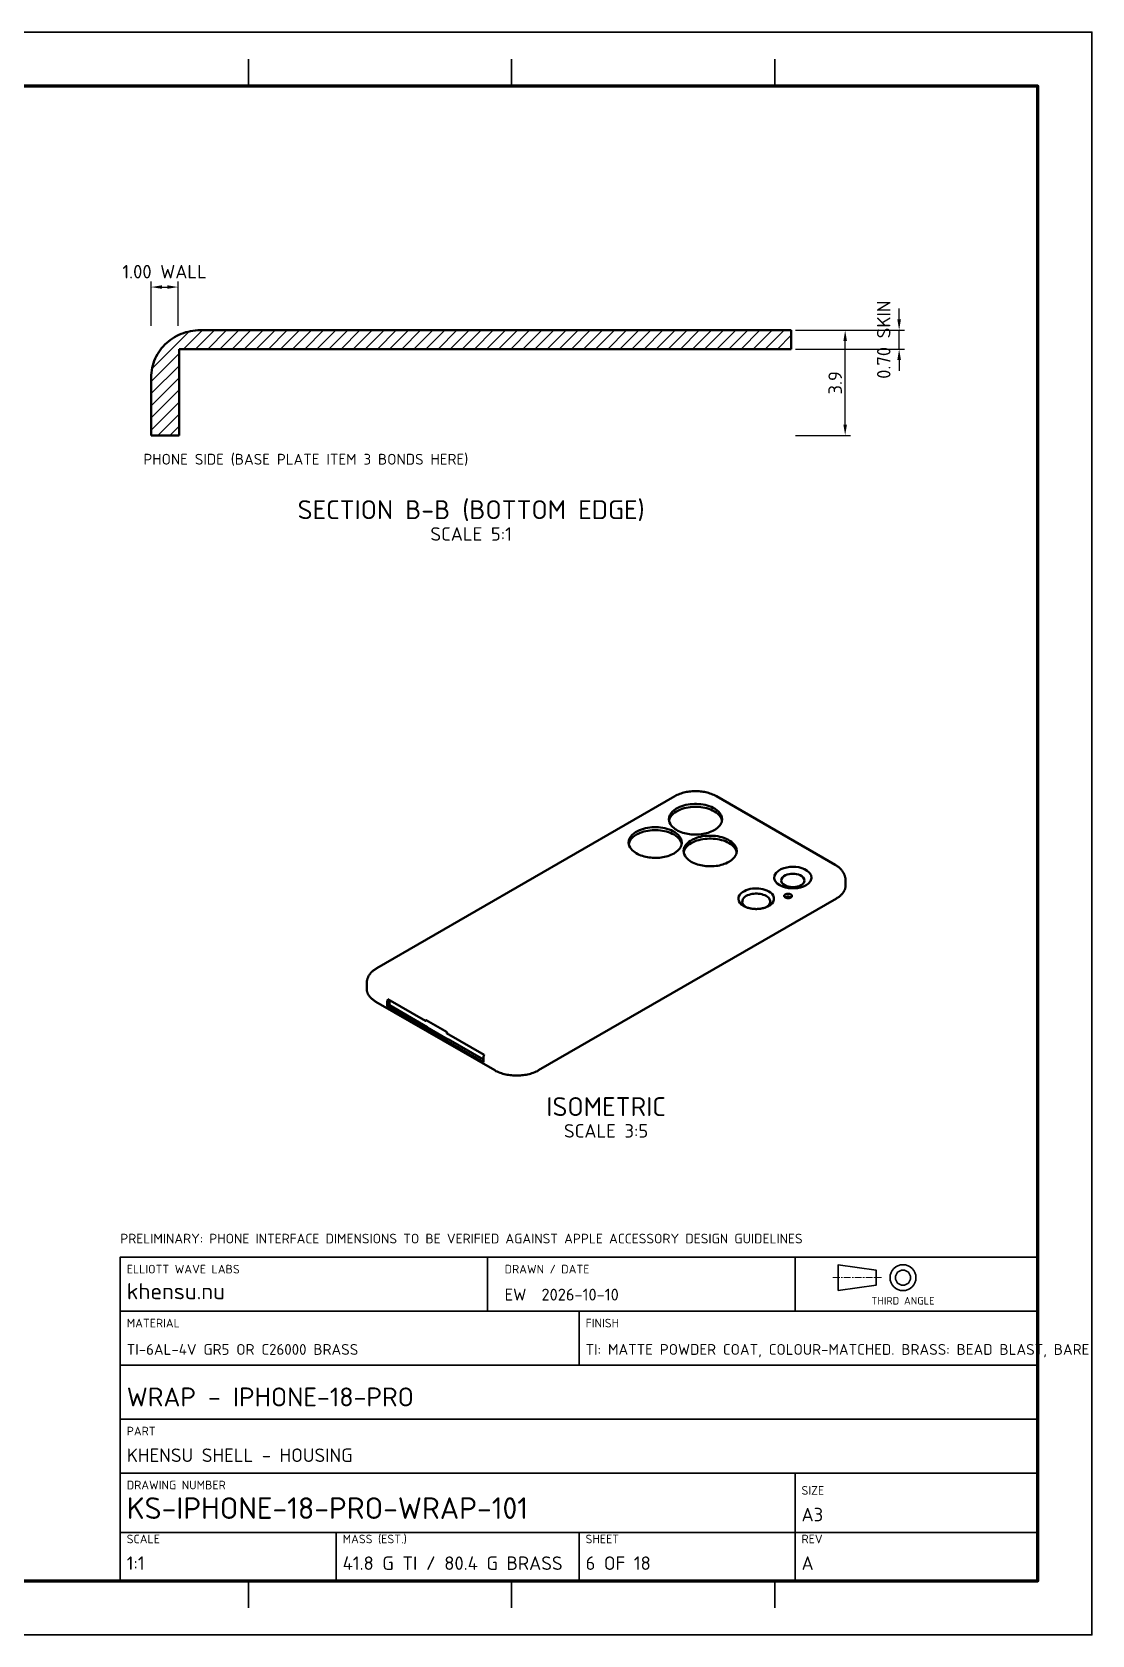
# Model space of a CAD drawing. Header units: millimetres. Extents: x 0 to 420, y 0 to 297.
# Drawn here: x 223.7 to 420, y 0 to 297 of the extents above; entities that cross this region are included whole.
import ezdxf
from ezdxf.enums import TextEntityAlignment as Align

# ---------------------------------------------------------------- set-up
doc = ezdxf.new("R2010")
doc.units = ezdxf.units.MM
doc.header["$LTSCALE"] = 0.4
doc.linetypes.add('CENTER', pattern=[5.08, 3.175, -0.635, 0.635, -0.635])
for name, color, linetype, lineweight in [('BORDER', 7, 'CONTINUOUS', 70), ('CENTER', 1, 'CENTER', 18), ('DIM', 4, 'CONTINUOUS', 18), ('HATCH', 8, 'CONTINUOUS', 13), ('OUTLINE', 7, 'CONTINUOUS', 50), ('SECTION', 7, 'CONTINUOUS', 50), ('TEXT', 7, 'CONTINUOUS', 25), ('TITLE', 7, 'CONTINUOUS', 35)]:
    doc.layers.add(name, color=color, linetype=linetype, lineweight=lineweight)
doc.styles.add('KHENSU', font='isocpeur.ttf')
doc.dimstyles.new('KHENSU', dxfattribs={"dimtxt": 2.5, "dimasz": 2, "dimexe": 1, "dimexo": 0.8, "dimgap": 0.6, "dimtad": 1, "dimdsep": 46, "dimtxsty": 'KHENSU', "dimcen": -1.5, "dimclrd": 4, "dimclre": 4, "dimclrt": 7, "dimazin": 3, "dimtfac": 1, "dimtmove": 2, "dimatfit": 3})

msp = doc.modelspace()

# ---------------------------------------------------------------- hatches: boundary and pattern name
at = {"layer": 'HATCH'}
h = msp.add_hatch(dxfattribs=at)
h.set_pattern_fill('ANSI31', color=8, scale=0.5)
h.paths.add_polyline_path([(364.286, 241.75), (364.286, 240.912), (364.286, 240.074), (364.286, 239.236), (364.286, 238.398), (363.596, 238.25), (362.758, 238.25), (361.92, 238.25), (361.082, 238.25), (360.245, 238.25), (359.407, 238.25), (358.569, 238.25), (357.731, 238.25), (356.893, 238.25), (356.055, 238.25), (355.217, 238.25), (354.379, 238.25), (353.541, 238.25), (352.704, 238.25), (351.866, 238.25), (351.028, 238.25), (350.19, 238.25), (349.352, 238.25), (348.514, 238.25), (347.676, 238.25), (346.838, 238.25), (346, 238.25), (345.163, 238.25), (344.325, 238.25), (343.487, 238.25), (342.649, 238.25), (341.811, 238.25), (340.973, 238.25), (340.135, 238.25), (339.297, 238.25), (338.459, 238.25), (337.622, 238.25), (336.784, 238.25), (335.946, 238.25), (335.108, 238.25), (334.27, 238.25), (333.432, 238.25), (332.594, 238.25), (331.756, 238.25), (330.918, 238.25), (330.081, 238.25), (329.243, 238.25), (328.405, 238.25), (327.567, 238.25), (326.729, 238.25), (325.891, 238.25), (325.053, 238.25), (324.215, 238.25), (323.377, 238.25), (322.54, 238.25), (321.702, 238.25), (320.864, 238.25), (320.026, 238.25), (319.188, 238.25), (318.35, 238.25), (317.512, 238.25), (316.674, 238.25), (315.836, 238.25), (314.999, 238.25), (314.161, 238.25), (313.323, 238.25), (312.485, 238.25), (311.647, 238.25), (310.809, 238.25), (309.971, 238.25), (309.133, 238.25), (308.295, 238.25), (307.458, 238.25), (306.62, 238.25), (305.782, 238.25), (304.944, 238.25), (304.106, 238.25), (303.268, 238.25), (302.43, 238.25), (301.592, 238.25), (300.755, 238.25), (299.917, 238.25), (299.079, 238.25), (298.241, 238.25), (297.403, 238.25), (296.565, 238.25), (295.727, 238.25), (294.889, 238.25), (294.051, 238.25), (293.214, 238.25), (292.376, 238.25), (291.538, 238.25), (290.7, 238.25), (289.862, 238.25), (289.024, 238.25), (288.186, 238.25), (287.348, 238.25), (286.51, 238.25), (285.673, 238.25), (284.835, 238.25), (283.997, 238.25), (283.159, 238.25), (282.321, 238.25), (281.483, 238.25), (280.645, 238.25), (279.807, 238.25), (278.969, 238.25), (278.132, 238.25), (277.294, 238.25), (276.456, 238.25), (275.618, 238.25), (274.78, 238.25), (273.942, 238.25), (273.104, 238.25), (272.266, 238.25), (271.428, 238.25), (270.591, 238.25), (269.753, 238.25), (268.915, 238.25), (268.077, 238.25), (267.239, 238.25), (266.401, 238.25), (265.563, 238.25), (264.725, 238.25), (263.887, 238.25), (263.05, 238.25), (262.212, 238.25), (261.374, 238.25), (260.536, 238.25), (259.698, 238.25), (258.86, 238.25), (258.022, 238.25), (257.184, 238.25), (256.346, 238.25), (255.509, 238.25), (254.671, 238.25), (253.833, 238.25), (252.995, 238.25), (252.157, 238.25), (251.319, 238.25), (250.887, 237.845), (250.887, 237.007), (250.887, 236.169), (250.887, 235.331), (250.887, 234.493), (250.887, 233.655), (250.887, 232.817), (250.887, 231.979), (250.887, 231.141), (250.887, 230.304), (250.887, 229.466), (250.887, 228.628), (250.887, 227.79), (250.887, 226.952), (250.887, 226.114), (250.887, 225.276), (250.887, 224.438), (250.887, 223.6), (250.887, 222.763), (250.561, 222.25), (249.723, 222.25), (248.886, 222.25), (248.048, 222.25), (247.21, 222.25), (246.372, 222.25), (245.714, 222.43), (245.714, 223.268), (245.714, 224.106), (245.714, 224.944), (245.714, 225.782), (245.714, 226.62), (245.714, 227.458), (245.714, 228.296), (245.714, 229.134), (245.714, 229.971), (245.714, 230.809), (245.714, 231.647), (245.714, 232.485), (245.722, 233.323), (245.797, 234.157), (245.954, 234.98), (246.19, 235.783), (246.504, 236.56), (246.892, 237.302), (247.349, 238.004), (247.871, 238.659), (248.453, 239.261), (249.089, 239.806), (249.773, 240.289), (250.499, 240.708), (251.26, 241.058), (252.049, 241.338), (252.861, 241.547), (253.687, 241.683), (254.522, 241.745), (255.36, 241.75), (256.198, 241.75), (257.036, 241.75), (257.874, 241.75), (258.712, 241.75), (259.55, 241.75), (260.387, 241.75), (261.225, 241.75), (262.063, 241.75), (262.901, 241.75), (263.739, 241.75), (264.577, 241.75), (265.415, 241.75), (266.253, 241.75), (267.091, 241.75), (267.928, 241.75), (268.766, 241.75), (269.604, 241.75), (270.442, 241.75), (271.28, 241.75), (272.118, 241.75), (272.956, 241.75), (273.794, 241.75), (274.632, 241.75), (275.469, 241.75), (276.307, 241.75), (277.145, 241.75), (277.983, 241.75), (278.821, 241.75), (279.659, 241.75), (280.497, 241.75), (281.335, 241.75), (282.173, 241.75), (283.01, 241.75), (283.848, 241.75), (284.686, 241.75), (285.524, 241.75), (286.362, 241.75), (287.2, 241.75), (288.038, 241.75), (288.876, 241.75), (289.714, 241.75), (290.551, 241.75), (291.389, 241.75), (292.227, 241.75), (293.065, 241.75), (293.903, 241.75), (294.741, 241.75), (295.579, 241.75), (296.417, 241.75), (297.255, 241.75), (298.092, 241.75), (298.93, 241.75), (299.768, 241.75), (300.606, 241.75), (301.444, 241.75), (302.282, 241.75), (303.12, 241.75), (303.958, 241.75), (304.795, 241.75), (305.633, 241.75), (306.471, 241.75), (307.309, 241.75), (308.147, 241.75), (308.985, 241.75), (309.823, 241.75), (310.661, 241.75), (311.499, 241.75), (312.336, 241.75), (313.174, 241.75), (314.012, 241.75), (314.85, 241.75), (315.688, 241.75), (316.526, 241.75), (317.364, 241.75), (318.202, 241.75), (319.04, 241.75), (319.877, 241.75), (320.715, 241.75), (321.553, 241.75), (322.391, 241.75), (323.229, 241.75), (324.067, 241.75), (324.905, 241.75), (325.743, 241.75), (326.581, 241.75), (327.418, 241.75), (328.256, 241.75), (329.094, 241.75), (329.932, 241.75), (330.77, 241.75), (331.608, 241.75), (332.446, 241.75), (333.284, 241.75), (334.122, 241.75), (334.959, 241.75), (335.797, 241.75), (336.635, 241.75), (337.473, 241.75), (338.311, 241.75), (339.149, 241.75), (339.987, 241.75), (340.825, 241.75), (341.663, 241.75), (342.5, 241.75), (343.338, 241.75), (344.176, 241.75), (345.014, 241.75), (345.852, 241.75), (346.69, 241.75), (347.528, 241.75), (348.366, 241.75), (349.204, 241.75), (350.041, 241.75), (350.879, 241.75), (351.717, 241.75), (352.555, 241.75), (353.393, 241.75), (354.231, 241.75), (355.069, 241.75), (355.907, 241.75), (356.745, 241.75), (357.582, 241.75), (358.42, 241.75), (359.258, 241.75), (360.096, 241.75), (360.934, 241.75), (361.772, 241.75), (362.61, 241.75), (363.448, 241.75), (364.286, 241.75)])

# ---------------------------------------------------------------- linework, layer by layer
at = {"layer": 'BORDER'}
msp.add_lwpolyline([(20, 10), (410, 10), (410, 287), (20, 287)], close=True, dxfattribs=at)
at = {"layer": 'CENTER'}
msp.add_line((372, 66.2), (381, 66.2), dxfattribs=at)
at = {"layer": 'OUTLINE'}
for p, q in [((342.713, 155.415), (287.558, 123.571)), ((372.442, 142.702), (350.422, 155.415)), ((374.347, 139.868), (374.347, 138.817)), ((317.505, 104.622), (372.66, 136.466)), ((285.653, 120.738), (285.653, 119.687)), ((287.34, 117.335), (309.36, 104.622)), ((289.44, 117.174), (289.44, 116.417)), ((289.865, 116.662), (289.44, 116.417)), ((289.44, 116.417), (296.398, 112.4)), ((289.59, 117.777), (296.548, 113.76)), ((289.865, 117.618), (289.865, 116.662)), ((289.865, 116.662), (296.823, 112.645)), ((296.751, 113.877), (296.548, 113.76)), ((296.645, 113.938), (300.548, 111.685)), ((296.823, 112.645), (296.398, 112.4)), ((296.398, 112.326), (296.823, 112.571)), ((296.398, 112.326), (296.398, 112.4)), ((300.302, 110.073), (296.398, 112.326)), ((296.823, 112.571), (296.823, 112.645)), ((300.662, 110.354), (296.823, 112.571)), ((300.302, 110.146), (300.726, 110.391)), ((300.302, 110.146), (307.259, 106.129)), ((300.302, 110.146), (300.302, 110.073)), ((300.451, 111.506), (307.409, 107.489)), ((300.726, 110.391), (307.259, 106.619)), ((307.259, 106.129), (307.259, 106.886))]:
    msp.add_line(p, q, dxfattribs=at)
for points in [[(350.422, 155.415), (350.195, 155.539), (349.963, 155.653), (349.726, 155.757), (349.486, 155.852), (349.241, 155.938), (348.994, 156.015), (348.745, 156.083), (348.493, 156.144), (348.24, 156.196), (347.985, 156.241), (347.729, 156.278), (347.472, 156.307), (347.214, 156.329), (346.956, 156.343), (346.697, 156.351), (346.438, 156.351), (346.179, 156.343), (345.921, 156.329), (345.663, 156.307), (345.406, 156.278), (345.15, 156.241), (344.895, 156.196), (344.642, 156.144), (344.39, 156.083), (344.141, 156.015), (343.894, 155.938), (343.65, 155.852), (343.409, 155.757), (343.172, 155.653), (342.94, 155.539), (342.713, 155.415)], [(351.488, 151.138), (351.439, 151.535), (351.302, 151.91), (351.094, 152.251), (350.833, 152.554), (350.533, 152.819), (350.206, 153.05), (349.859, 153.249), (349.497, 153.42), (349.124, 153.565), (348.743, 153.686), (348.355, 153.785), (347.962, 153.862), (347.566, 153.92), (347.167, 153.958), (346.768, 153.976), (346.367, 153.976), (345.968, 153.958), (345.569, 153.92), (345.173, 153.862), (344.78, 153.785), (344.392, 153.686), (344.011, 153.565), (343.638, 153.42), (343.276, 153.249), (342.929, 153.05), (342.602, 152.819), (342.302, 152.554), (342.041, 152.251), (341.833, 151.91), (341.696, 151.535), (341.648, 151.138)], [(351.465, 150.869), (351.362, 151.237), (351.187, 151.577), (350.957, 151.882), (350.687, 152.153), (350.386, 152.39), (350.065, 152.597), (349.727, 152.777), (349.376, 152.931), (349.017, 153.063), (348.65, 153.173), (348.278, 153.263), (347.902, 153.333), (347.523, 153.386), (347.141, 153.421), (346.759, 153.438), (346.376, 153.438), (345.994, 153.421), (345.612, 153.386), (345.233, 153.333), (344.857, 153.263), (344.485, 153.173), (344.118, 153.063), (343.759, 152.931), (343.408, 152.777), (343.07, 152.597), (342.749, 152.39), (342.448, 152.153), (342.178, 151.882), (341.948, 151.577), (341.773, 151.237), (341.67, 150.869)], [(344.02, 146.827), (343.972, 147.224), (343.835, 147.599), (343.627, 147.94), (343.366, 148.243), (343.066, 148.508), (342.739, 148.739), (342.392, 148.938), (342.03, 149.109), (341.657, 149.254), (341.276, 149.375), (340.888, 149.474), (340.495, 149.551), (340.099, 149.609), (339.7, 149.647), (339.301, 149.665), (338.9, 149.665), (338.5, 149.647), (338.102, 149.609), (337.706, 149.551), (337.313, 149.474), (336.925, 149.375), (336.544, 149.254), (336.171, 149.109), (335.809, 148.938), (335.462, 148.739), (335.135, 148.508), (334.835, 148.243), (334.574, 147.94), (334.366, 147.599), (334.229, 147.224), (334.18, 146.827)], [(343.998, 146.558), (343.895, 146.926), (343.72, 147.266), (343.49, 147.571), (343.22, 147.842), (342.919, 148.079), (342.598, 148.286), (342.26, 148.466), (341.909, 148.62), (341.55, 148.752), (341.183, 148.862), (340.811, 148.952), (340.435, 149.022), (340.056, 149.075), (339.674, 149.109), (339.292, 149.127), (338.909, 149.127), (338.527, 149.109), (338.145, 149.075), (337.766, 149.022), (337.39, 148.952), (337.018, 148.862), (336.651, 148.752), (336.292, 148.62), (335.941, 148.466), (335.603, 148.286), (335.281, 148.079), (334.981, 147.842), (334.711, 147.571), (334.481, 147.266), (334.306, 146.926), (334.203, 146.558)], [(341.648, 151.138), (341.678, 150.823), (341.766, 150.519), (341.903, 150.234), (342.081, 149.972), (342.29, 149.735), (342.523, 149.52), (342.775, 149.329), (343.042, 149.157), (343.319, 149.005), (343.606, 148.87), (343.9, 148.752), (344.199, 148.648), (344.503, 148.56), (344.811, 148.485), (345.122, 148.423), (345.435, 148.374), (345.75, 148.337), (346.065, 148.313), (346.382, 148.3), (346.699, 148.299), (347.015, 148.309), (347.331, 148.332), (347.646, 148.367), (347.96, 148.414), (348.271, 148.473), (348.579, 148.546), (348.884, 148.632), (349.184, 148.733), (349.479, 148.848), (349.767, 148.98), (350.046, 149.13)], [(350.046, 149.13), (350.118, 149.172), (350.19, 149.216), (350.26, 149.261), (350.329, 149.307), (350.398, 149.355), (350.465, 149.405), (350.531, 149.455), (350.596, 149.508), (350.66, 149.562), (350.723, 149.617), (350.784, 149.674), (350.843, 149.733), (350.901, 149.793), (350.957, 149.855), (351.011, 149.919), (351.063, 149.984), (351.113, 150.051), (351.16, 150.12), (351.205, 150.19), (351.248, 150.262), (351.287, 150.336), (351.323, 150.411), (351.357, 150.487), (351.386, 150.565), (351.413, 150.645), (351.435, 150.725), (351.454, 150.806), (351.468, 150.889), (351.479, 150.972), (351.485, 151.055), (351.488, 151.138)], [(334.18, 146.827), (334.211, 146.512), (334.299, 146.208), (334.436, 145.923), (334.614, 145.661), (334.823, 145.424), (335.056, 145.209), (335.308, 145.017), (335.575, 144.846), (335.852, 144.694), (336.139, 144.559), (336.433, 144.44), (336.732, 144.337), (337.036, 144.249), (337.344, 144.174), (337.655, 144.112), (337.968, 144.063), (338.283, 144.026), (338.598, 144.001), (338.915, 143.989), (339.232, 143.988), (339.548, 143.998), (339.864, 144.021), (340.179, 144.056), (340.492, 144.103), (340.804, 144.162), (341.112, 144.235), (341.417, 144.321), (341.717, 144.422), (342.012, 144.537), (342.3, 144.669), (342.579, 144.819)], [(342.579, 144.819), (342.651, 144.861), (342.723, 144.905), (342.793, 144.95), (342.862, 144.996), (342.931, 145.044), (342.998, 145.094), (343.064, 145.144), (343.129, 145.197), (343.193, 145.251), (343.256, 145.306), (343.317, 145.363), (343.376, 145.422), (343.434, 145.482), (343.49, 145.544), (343.544, 145.608), (343.596, 145.673), (343.646, 145.74), (343.693, 145.809), (343.738, 145.879), (343.781, 145.951), (343.82, 146.025), (343.856, 146.1), (343.89, 146.176), (343.919, 146.254), (343.946, 146.334), (343.968, 146.414), (343.987, 146.495), (344.001, 146.578), (344.012, 146.66), (344.018, 146.744), (344.02, 146.827)], [(354.203, 145.259), (354.155, 145.656), (354.018, 146.031), (353.809, 146.372), (353.548, 146.675), (353.249, 146.941), (352.922, 147.171), (352.575, 147.371), (352.213, 147.541), (351.84, 147.686), (351.458, 147.807), (351.07, 147.906), (350.677, 147.984), (350.281, 148.041), (349.883, 148.079), (349.483, 148.098), (349.083, 148.098), (348.683, 148.079), (348.284, 148.041), (347.888, 147.984), (347.495, 147.906), (347.108, 147.807), (346.726, 147.686), (346.353, 147.541), (345.991, 147.371), (345.644, 147.171), (345.317, 146.941), (345.018, 146.675), (344.756, 146.372), (344.548, 146.031), (344.411, 145.656), (344.363, 145.259)], [(354.181, 144.99), (354.077, 145.358), (353.902, 145.698), (353.672, 146.003), (353.402, 146.274), (353.102, 146.511), (352.78, 146.719), (352.442, 146.898), (352.092, 147.053), (351.732, 147.184), (351.365, 147.294), (350.993, 147.384), (350.617, 147.455), (350.238, 147.507), (349.857, 147.542), (349.474, 147.559), (349.091, 147.559), (348.709, 147.542), (348.328, 147.507), (347.948, 147.455), (347.572, 147.384), (347.2, 147.294), (346.833, 147.184), (346.474, 147.053), (346.124, 146.898), (345.786, 146.719), (345.464, 146.511), (345.164, 146.274), (344.893, 146.003), (344.663, 145.698), (344.488, 145.358), (344.385, 144.99)], [(344.363, 145.259), (344.393, 144.945), (344.481, 144.641), (344.619, 144.356), (344.796, 144.094), (345.005, 143.856), (345.239, 143.642), (345.491, 143.45), (345.757, 143.278), (346.035, 143.126), (346.321, 142.991), (346.615, 142.873), (346.915, 142.77), (347.219, 142.681), (347.527, 142.606), (347.837, 142.544), (348.15, 142.495), (348.465, 142.458), (348.781, 142.434), (349.097, 142.421), (349.414, 142.42), (349.731, 142.431), (350.047, 142.453), (350.362, 142.488), (350.675, 142.535), (350.986, 142.595), (351.294, 142.667), (351.599, 142.753), (351.9, 142.854), (352.194, 142.97), (352.482, 143.102), (352.762, 143.251)], [(352.762, 143.251), (352.834, 143.293), (352.905, 143.337), (352.975, 143.382), (353.045, 143.429), (353.113, 143.477), (353.18, 143.526), (353.247, 143.577), (353.312, 143.629), (353.375, 143.683), (353.438, 143.738), (353.499, 143.795), (353.558, 143.854), (353.616, 143.914), (353.672, 143.976), (353.726, 144.04), (353.778, 144.105), (353.828, 144.172), (353.876, 144.241), (353.921, 144.311), (353.963, 144.383), (354.002, 144.457), (354.039, 144.532), (354.072, 144.609), (354.102, 144.687), (354.128, 144.766), (354.15, 144.846), (354.169, 144.928), (354.184, 145.01), (354.194, 145.093), (354.201, 145.176), (354.203, 145.259)], [(374.347, 139.868), (374.344, 139.984), (374.337, 140.099), (374.324, 140.214), (374.306, 140.328), (374.284, 140.441), (374.256, 140.553), (374.224, 140.664), (374.188, 140.773), (374.147, 140.881), (374.101, 140.987), (374.052, 141.092), (373.998, 141.194), (373.941, 141.294), (373.88, 141.392), (373.815, 141.488), (373.747, 141.582), (373.676, 141.673), (373.603, 141.761), (373.526, 141.848), (373.447, 141.932), (373.365, 142.013), (373.281, 142.093), (373.195, 142.17), (373.107, 142.244), (373.017, 142.316), (372.925, 142.386), (372.831, 142.454), (372.736, 142.519), (372.639, 142.582), (372.541, 142.643), (372.442, 142.702)], [(367.05, 138.921), (367.509, 139.248), (367.872, 139.677), (368.058, 140.205), (367.987, 140.759), (367.694, 141.238), (367.272, 141.611), (366.783, 141.89), (366.257, 142.094), (365.71, 142.232), (365.152, 142.312), (364.588, 142.338), (364.025, 142.31), (363.467, 142.228), (362.921, 142.088), (362.396, 141.882), (361.908, 141.599), (361.49, 141.222), (361.203, 140.74), (361.142, 140.185), (361.336, 139.659), (361.704, 139.234), (362.165, 138.91), (362.675, 138.671), (363.213, 138.501), (363.768, 138.393), (364.331, 138.34), (364.894, 138.342), (365.453, 138.396), (366.002, 138.506), (366.538, 138.677), (367.05, 138.921)], [(366.125, 138.916), (366.411, 139.12), (366.637, 139.387), (366.753, 139.715), (366.709, 140.061), (366.526, 140.359), (366.263, 140.591), (365.959, 140.765), (365.631, 140.892), (365.291, 140.978), (364.943, 141.028), (364.592, 141.044), (364.242, 141.026), (363.894, 140.975), (363.554, 140.888), (363.227, 140.76), (362.924, 140.583), (362.663, 140.349), (362.484, 140.049), (362.446, 139.703), (362.567, 139.376), (362.796, 139.111), (363.083, 138.909), (363.401, 138.76), (363.736, 138.655), (364.081, 138.587), (364.432, 138.554), (364.783, 138.555), (365.131, 138.589), (365.473, 138.657), (365.806, 138.764), (366.125, 138.916)], [(360.147, 135.068), (360.47, 135.285), (360.754, 135.55), (360.976, 135.869), (361.1, 136.236), (361.095, 136.624), (360.963, 136.988), (360.736, 137.304), (360.449, 137.565), (360.123, 137.779), (359.774, 137.951), (359.409, 138.086), (359.034, 138.189), (358.651, 138.262), (358.265, 138.306), (357.876, 138.324), (357.487, 138.315), (357.099, 138.28), (356.715, 138.217), (356.337, 138.124), (355.968, 138), (355.613, 137.841), (355.278, 137.642), (354.976, 137.397), (354.726, 137.1), (354.557, 136.751), (354.508, 136.366), (354.591, 135.988), (354.784, 135.651), (355.05, 135.368), (355.362, 135.136), (355.703, 134.948)], [(359.665, 134.838), (359.909, 135.006), (360.123, 135.21), (360.289, 135.454), (360.384, 135.734), (360.383, 136.028), (360.287, 136.307), (360.119, 136.55), (359.904, 136.754), (359.66, 136.921), (359.397, 137.057), (359.121, 137.165), (358.837, 137.248), (358.547, 137.309), (358.254, 137.348), (357.958, 137.368), (357.662, 137.368), (357.367, 137.348), (357.074, 137.309), (356.784, 137.248), (356.5, 137.165), (356.224, 137.057), (355.961, 136.921), (355.717, 136.754), (355.502, 136.55), (355.334, 136.307), (355.238, 136.028), (355.237, 135.734), (355.332, 135.454), (355.498, 135.21), (355.712, 135.006), (355.956, 134.838)], [(364.428, 136.931), (364.421, 136.989), (364.401, 137.044), (364.37, 137.094), (364.332, 137.138), (364.288, 137.177), (364.24, 137.211), (364.19, 137.24), (364.137, 137.265), (364.082, 137.286), (364.026, 137.304), (363.969, 137.319), (363.912, 137.33), (363.854, 137.338), (363.796, 137.344), (363.737, 137.347), (363.678, 137.347), (363.62, 137.344), (363.562, 137.338), (363.504, 137.33), (363.446, 137.319), (363.389, 137.304), (363.334, 137.286), (363.279, 137.265), (363.226, 137.24), (363.175, 137.211), (363.127, 137.177), (363.084, 137.138), (363.045, 137.094), (363.015, 137.044), (362.995, 136.989), (362.988, 136.931)], [(362.988, 136.931), (362.992, 136.885), (363.005, 136.841), (363.025, 136.799), (363.051, 136.761), (363.082, 136.726), (363.116, 136.694), (363.153, 136.666), (363.192, 136.641), (363.232, 136.619), (363.274, 136.599), (363.317, 136.582), (363.361, 136.567), (363.406, 136.554), (363.451, 136.543), (363.496, 136.534), (363.542, 136.527), (363.588, 136.521), (363.634, 136.518), (363.681, 136.516), (363.727, 136.516), (363.773, 136.517), (363.82, 136.521), (363.866, 136.526), (363.911, 136.533), (363.957, 136.541), (364.002, 136.552), (364.047, 136.564), (364.091, 136.579), (364.134, 136.596), (364.176, 136.615), (364.217, 136.637)], [(364.256, 136.662), (364.225, 136.682), (364.192, 136.7), (364.159, 136.716), (364.125, 136.731), (364.09, 136.744), (364.055, 136.756), (364.02, 136.767), (363.984, 136.776), (363.947, 136.784), (363.911, 136.791), (363.874, 136.797), (363.837, 136.801), (363.8, 136.805), (363.763, 136.807), (363.726, 136.808), (363.689, 136.808), (363.652, 136.807), (363.615, 136.805), (363.578, 136.801), (363.541, 136.797), (363.505, 136.791), (363.468, 136.784), (363.432, 136.776), (363.396, 136.767), (363.36, 136.756), (363.325, 136.744), (363.291, 136.731), (363.257, 136.716), (363.223, 136.7), (363.191, 136.682), (363.16, 136.662)], [(364.217, 136.637), (364.227, 136.643), (364.238, 136.65), (364.248, 136.656), (364.258, 136.663), (364.268, 136.67), (364.278, 136.678), (364.288, 136.685), (364.297, 136.693), (364.307, 136.7), (364.316, 136.709), (364.325, 136.717), (364.333, 136.726), (364.342, 136.734), (364.35, 136.743), (364.358, 136.753), (364.366, 136.762), (364.373, 136.772), (364.38, 136.782), (364.386, 136.792), (364.393, 136.803), (364.398, 136.814), (364.404, 136.825), (364.409, 136.836), (364.413, 136.847), (364.417, 136.859), (364.42, 136.871), (364.423, 136.883), (364.425, 136.895), (364.427, 136.907), (364.427, 136.919), (364.428, 136.931)], [(372.66, 136.466), (372.744, 136.515), (372.827, 136.567), (372.91, 136.619), (372.991, 136.674), (373.071, 136.73), (373.15, 136.788), (373.227, 136.847), (373.303, 136.909), (373.378, 136.972), (373.451, 137.036), (373.523, 137.103), (373.592, 137.172), (373.66, 137.242), (373.726, 137.315), (373.789, 137.389), (373.85, 137.466), (373.908, 137.544), (373.964, 137.625), (374.016, 137.707), (374.066, 137.791), (374.112, 137.878), (374.155, 137.966), (374.194, 138.055), (374.228, 138.147), (374.259, 138.239), (374.286, 138.334), (374.307, 138.429), (374.325, 138.525), (374.337, 138.622), (374.344, 138.72), (374.347, 138.817)], [(355.703, 134.948), (355.83, 134.89), (355.96, 134.837), (356.091, 134.788), (356.224, 134.744), (356.358, 134.703), (356.493, 134.667), (356.629, 134.635), (356.767, 134.607), (356.904, 134.582), (357.043, 134.561), (357.182, 134.544), (357.321, 134.53), (357.461, 134.52), (357.601, 134.513), (357.741, 134.51), (357.881, 134.51), (358.02, 134.513), (358.16, 134.52), (358.3, 134.53), (358.439, 134.544), (358.578, 134.561), (358.717, 134.582), (358.854, 134.607), (358.992, 134.635), (359.128, 134.667), (359.263, 134.703), (359.397, 134.744), (359.53, 134.788), (359.661, 134.837), (359.791, 134.89), (359.918, 134.948)], [(359.918, 134.948), (359.926, 134.951), (359.933, 134.955), (359.941, 134.959), (359.948, 134.962), (359.956, 134.966), (359.963, 134.97), (359.971, 134.973), (359.978, 134.977), (359.986, 134.981), (359.993, 134.985), (360, 134.988), (360.008, 134.992), (360.015, 134.996), (360.023, 135), (360.03, 135.004), (360.037, 135.008), (360.045, 135.011), (360.052, 135.015), (360.06, 135.019), (360.067, 135.023), (360.074, 135.027), (360.081, 135.031), (360.089, 135.035), (360.096, 135.039), (360.103, 135.043), (360.111, 135.047), (360.118, 135.051), (360.125, 135.055), (360.132, 135.06), (360.14, 135.064), (360.147, 135.068)], [(287.558, 123.571), (287.459, 123.512), (287.361, 123.451), (287.264, 123.388), (287.169, 123.323), (287.075, 123.255), (286.983, 123.186), (286.893, 123.114), (286.805, 123.039), (286.719, 122.962), (286.635, 122.883), (286.553, 122.801), (286.474, 122.717), (286.397, 122.631), (286.324, 122.542), (286.253, 122.451), (286.185, 122.358), (286.12, 122.262), (286.059, 122.164), (286.002, 122.063), (285.948, 121.961), (285.899, 121.857), (285.853, 121.751), (285.812, 121.643), (285.776, 121.533), (285.744, 121.423), (285.716, 121.31), (285.694, 121.197), (285.676, 121.083), (285.663, 120.968), (285.656, 120.853), (285.653, 120.738)], [(287.34, 117.335), (287.256, 117.385), (287.173, 117.436), (287.09, 117.489), (287.009, 117.543), (286.929, 117.599), (286.85, 117.657), (286.773, 117.717), (286.697, 117.778), (286.622, 117.841), (286.549, 117.906), (286.477, 117.973), (286.408, 118.041), (286.34, 118.112), (286.274, 118.184), (286.211, 118.259), (286.15, 118.335), (286.092, 118.414), (286.036, 118.494), (285.984, 118.577), (285.934, 118.661), (285.888, 118.747), (285.845, 118.835), (285.806, 118.925), (285.772, 119.016), (285.741, 119.109), (285.714, 119.203), (285.693, 119.298), (285.675, 119.395), (285.663, 119.492), (285.656, 119.589), (285.653, 119.687)], [(289.59, 117.777), (289.581, 117.759), (289.573, 117.74), (289.565, 117.722), (289.557, 117.703), (289.549, 117.684), (289.542, 117.666), (289.535, 117.647), (289.528, 117.628), (289.521, 117.609), (289.514, 117.59), (289.508, 117.57), (289.502, 117.551), (289.496, 117.532), (289.49, 117.512), (289.485, 117.493), (289.48, 117.473), (289.475, 117.454), (289.471, 117.434), (289.466, 117.414), (289.462, 117.394), (289.459, 117.375), (289.455, 117.355), (289.452, 117.335), (289.45, 117.315), (289.447, 117.295), (289.445, 117.274), (289.443, 117.254), (289.442, 117.234), (289.441, 117.214), (289.441, 117.194), (289.44, 117.174)], [(296.645, 113.938), (296.642, 113.933), (296.638, 113.927), (296.635, 113.921), (296.631, 113.916), (296.628, 113.91), (296.625, 113.905), (296.621, 113.899), (296.618, 113.893), (296.615, 113.888), (296.611, 113.882), (296.608, 113.876), (296.605, 113.87), (296.602, 113.865), (296.599, 113.859), (296.595, 113.853), (296.592, 113.847), (296.589, 113.842), (296.586, 113.836), (296.583, 113.83), (296.58, 113.824), (296.577, 113.818), (296.574, 113.813), (296.571, 113.807), (296.568, 113.801), (296.565, 113.795), (296.562, 113.789), (296.559, 113.783), (296.556, 113.777), (296.553, 113.771), (296.551, 113.766), (296.548, 113.76)], [(300.548, 111.685), (300.545, 111.679), (300.541, 111.674), (300.538, 111.668), (300.535, 111.662), (300.531, 111.657), (300.528, 111.651), (300.525, 111.645), (300.521, 111.64), (300.518, 111.634), (300.515, 111.628), (300.511, 111.623), (300.508, 111.617), (300.505, 111.611), (300.502, 111.605), (300.499, 111.6), (300.496, 111.594), (300.492, 111.588), (300.489, 111.582), (300.486, 111.577), (300.483, 111.571), (300.48, 111.565), (300.477, 111.559), (300.474, 111.553), (300.471, 111.547), (300.468, 111.542), (300.465, 111.536), (300.462, 111.53), (300.46, 111.524), (300.457, 111.518), (300.454, 111.512), (300.451, 111.506)], [(307.409, 107.489), (307.4, 107.471), (307.392, 107.452), (307.384, 107.434), (307.376, 107.415), (307.368, 107.396), (307.361, 107.378), (307.354, 107.359), (307.347, 107.34), (307.34, 107.321), (307.333, 107.302), (307.327, 107.283), (307.321, 107.263), (307.315, 107.244), (307.309, 107.225), (307.304, 107.205), (307.299, 107.185), (307.294, 107.166), (307.29, 107.146), (307.286, 107.126), (307.282, 107.107), (307.278, 107.087), (307.275, 107.067), (307.272, 107.047), (307.269, 107.027), (307.266, 107.007), (307.264, 106.987), (307.263, 106.967), (307.261, 106.946), (307.26, 106.926), (307.26, 106.906), (307.259, 106.886)], [(309.36, 104.622), (309.599, 104.492), (309.845, 104.372), (310.095, 104.263), (310.35, 104.165), (310.608, 104.076), (310.869, 103.996), (311.133, 103.925), (311.399, 103.863), (311.667, 103.809), (311.936, 103.763), (312.207, 103.725), (312.478, 103.694), (312.75, 103.672), (313.023, 103.657), (313.296, 103.649), (313.569, 103.649), (313.842, 103.657), (314.115, 103.672), (314.387, 103.694), (314.658, 103.725), (314.929, 103.763), (315.198, 103.809), (315.466, 103.863), (315.732, 103.925), (315.996, 103.996), (316.257, 104.076), (316.515, 104.165), (316.77, 104.263), (317.02, 104.372), (317.266, 104.492), (317.505, 104.622)]]:
    msp.add_lwpolyline(points, dxfattribs=at)
at = {"layer": 'SECTION'}
for p, q in [((254.823, 241.75), (364.286, 241.75)), ((364.286, 241.75), (364.286, 238.25)), ((364.286, 238.25), (250.887, 238.25)), ((250.887, 238.25), (250.887, 222.25)), ((245.714, 222.25), (245.714, 232.975)), ((250.887, 222.25), (245.714, 222.25))]:
    msp.add_line(p, q, dxfattribs=at)
msp.add_lwpolyline([(245.714, 232.975), (245.727, 233.428), (245.763, 233.88), (245.823, 234.329), (245.907, 234.775), (246.014, 235.215), (246.145, 235.649), (246.298, 236.076), (246.474, 236.494), (246.671, 236.902), (246.89, 237.299), (247.129, 237.684), (247.387, 238.057), (247.665, 238.415), (247.96, 238.759), (248.273, 239.087), (248.603, 239.398), (248.947, 239.693), (249.306, 239.97), (249.679, 240.228), (250.064, 240.467), (250.46, 240.687), (250.867, 240.887), (251.283, 241.067), (251.708, 241.227), (252.139, 241.365), (252.577, 241.483), (253.02, 241.579), (253.467, 241.654), (253.917, 241.707), (254.37, 241.739), (254.823, 241.75)], dxfattribs=at)
at = {"layer": 'TITLE'}
for p, q in [((263.75, 287), (263.75, 292)), ((312.5, 287), (312.5, 292)), ((361.25, 287), (361.25, 292)), ((308, 60), (308, 70)), ((365, 60), (365, 70)), ((240, 60), (410, 60)), ((325, 50), (325, 60)), ((240, 50), (410, 50)), ((240, 40), (410, 40)), ((240, 30), (410, 30)), ((365, 10), (365, 30)), ((240, 19), (410, 19)), ((280, 10), (280, 19)), ((325, 10), (325, 19)), ((263.75, 10), (263.75, 5)), ((312.5, 10), (312.5, 5)), ((361.25, 10), (361.25, 5))]:
    msp.add_line(p, q, dxfattribs=at)
for points in [[(0, 0), (420, 0), (420, 297), (0, 297)], [(240, 10), (410, 10), (410, 70), (240, 70)], [(373, 63.8), (380, 64.8), (380, 67.6), (373, 68.6)]]:
    msp.add_lwpolyline(points, close=True, dxfattribs=at)
for radius in [2.4, 1.4]:
    msp.add_circle((385, 66.2), radius, dxfattribs=at)

# ---------------------------------------------------------------- texts
at = {"layer": 'TEXT', "style": 'KHENSU'}
for s, height, p in [('PHONE SIDE (BASE PLATE ITEM 3 BONDS HERE)', 2, (244.286, 216.25)), ('khensu.nu', 3, (241.2, 61.3)), ('EW  2026-10-10', 2.2, (311.2, 61.3)), ('TI-6AL-4V GR5 OR C26000 BRASS', 2, (241.2, 51.3)), ('TI: MATTE POWDER COAT, COLOUR-MATCHED. BRASS: BEAD BLAST, BARE', 2, (326.2, 51.3)), ('WRAP - IPHONE-18-PRO', 3.5, (241.2, 41.3)), ('KHENSU SHELL - HOUSING', 2.5, (241.2, 31.3)), ('KS-IPHONE-18-PRO-WRAP-101', 4, (241.2, 20.3)), ('A3', 2.5, (366.2, 20.3)), ('1:1', 2.5, (241.2, 11.3)), ('41.8 G TI / 80.4 G BRASS', 2.5, (281.2, 11.3)), ('6 OF 18', 2.5, (326.2, 11.3)), ('A', 2.5, (366.2, 11.3))]:
    msp.add_text(s, height=height, dxfattribs=at).set_placement(p, align=Align.BOTTOM_LEFT)
for s, height, p in [('SECTION B-B (BOTTOM EDGE)', 3.5, (305, 210.25)), ('SCALE 5:1', 2.5, (305, 205.25)), ('ISOMETRIC', 3.5, (330, 99.648)), ('SCALE 3:5', 2.5, (330, 94.648))]:
    msp.add_text(s, height=height, dxfattribs=at).set_placement(p, align=Align.TOP_CENTER)
at = {"layer": 'TITLE', "style": 'KHENSU'}
for s, height, p in [('PRELIMINARY: PHONE INTERFACE DIMENSIONS TO BE VERIFIED AGAINST APPLE ACCESSORY DESIGN GUIDELINES', 1.8, (240, 72)), ('ELLIOTT WAVE LABS', 1.6, (241.2, 66.5)), ('DRAWN / DATE', 1.6, (311.2, 66.5)), ('MATERIAL', 1.6, (241.2, 56.5)), ('FINISH', 1.6, (326.2, 56.5)), ('PART', 1.6, (241.2, 36.5)), ('DRAWING NUMBER', 1.6, (241.2, 26.5)), ('SIZE', 1.6, (366.2, 25.5)), ('SCALE', 1.6, (241.2, 16.5)), ('MASS (EST.)', 1.6, (281.2, 16.5)), ('SHEET', 1.6, (326.2, 16.5)), ('REV', 1.6, (366.2, 16.5))]:
    msp.add_text(s, height=height, dxfattribs=at).set_placement(p, align=Align.BOTTOM_LEFT)
msp.add_text('THIRD ANGLE', height=1.4, dxfattribs=at).set_placement((385, 60.8), align=Align.BOTTOM_CENTER)

# ---------------------------------------------------------------- dimensions: what is measured, and where the dimension line sits
at = {"layer": 'DIM'}
msp.add_linear_dim(base=(245.714, 249.75), p1=(245.714, 241.75), p2=(250.714, 241.75), text='1.00 WALL', dimstyle='KHENSU', override={"dimlfac": 0.2}, dxfattribs=at).render()
msp.add_linear_dim(base=(384.286, 238.25), p1=(364.286, 238.25), p2=(364.286, 241.75), angle=90, text='0.70 SKIN', dimstyle='KHENSU', override={"dimlfac": 0.2}, dxfattribs=at).render()
msp.add_linear_dim(base=(374.286, 222.25), p1=(364.286, 222.25), p2=(364.286, 241.75), angle=90, dimstyle='KHENSU', override={"dimlfac": 0.2}, dxfattribs=at).render()

doc.saveas('drawing.dxf')
